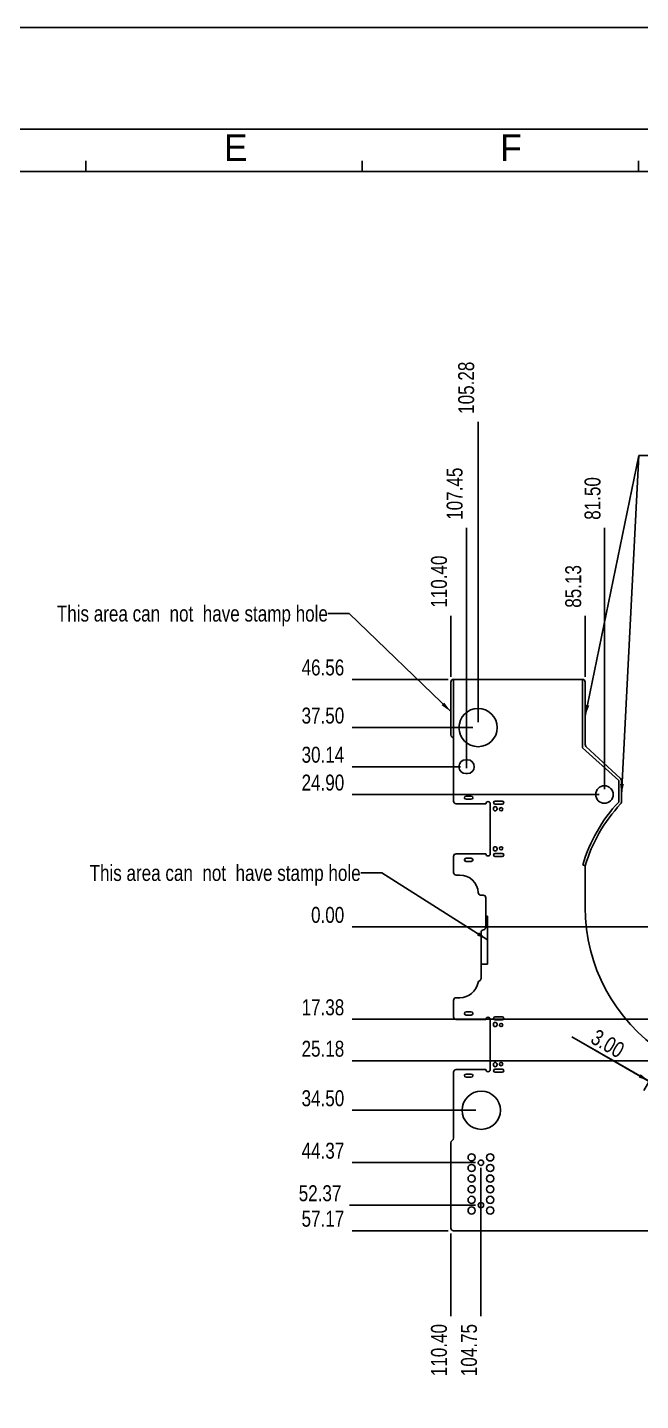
# Model space of a CAD drawing. Header units: millimetres. Extents: x 0 to 841, y 0 to 594.
# Drawn here: x 222.9 to 338.3, y 335.6 to 594 of the extents above; entities that cross this region are included whole.
import ezdxf

# ---------------------------------------------------------------- set-up
doc = ezdxf.new("R2010")
doc.units = ezdxf.units.MM
doc.header["$LTSCALE"] = 46.255
doc.layers.get('0').update_dxf_attribs({"linetype": 'CONTINUOUS'})
doc.layers.add('ASSEM_MEM', color=7, linetype='CONTINUOUS')
doc.layers.add('DETAIL', color=7, linetype='CONTINUOUS')
doc.styles.get("Standard").update_dxf_attribs({"font": 'txt', "width": 0.8})
doc.styles.add('TEXTSTYLE_2', font='txt')
doc.dimstyles.new('DIMSTYLE_1', dxfattribs={"dimtxt": 3, "dimasz": 2.1, "dimexe": 2, "dimexo": 1, "dimgap": 0.75, "dimtad": 0, "dimtih": 1, "dimtoh": 1, "dimzin": 0, "dimdsep": 46, "dimtxsty": 'STANDARD', "dimblk": '_FILLED', "dimblk1": '_FILLED', "dimblk2": '_FILLED', "dimcen": 0.09, "dimazin": 0, "dimtp": 0.01, "dimtm": 0.01, "dimtfac": 1, "dimtofl": 0, "dimtmove": 0, "dimatfit": 3, "dimldrblk": '_FILLED', "dimfxl": 1, "dimtolj": 1, "dimtzin": 0, "dimarcsym": 0})
doc.dimstyles.new('DIMSTYLE_4', dxfattribs={"dimtxt": 3, "dimasz": 2.1, "dimexe": 2, "dimexo": 1, "dimgap": 0.75, "dimtad": 1, "dimzin": 0, "dimdsep": 46, "dimtxsty": 'STANDARD', "dimblk": '_FILLED', "dimblk1": '_FILLED', "dimblk2": '_FILLED', "dimcen": 0.09, "dimazin": 0, "dimtp": 0.01, "dimtm": 0.01, "dimtfac": 1, "dimtofl": 0, "dimtmove": 0, "dimatfit": 3, "dimldrblk": '_FILLED', "dimfxl": 1, "dimtolj": 1, "dimtzin": 0, "dimarcsym": 0})
doc.dimstyles.get("Standard").update_dxf_attribs({"dimtxt": 3, "dimasz": 2.1, "dimexe": 2, "dimexo": 1, "dimtad": 1, "dimzin": 0, "dimdsep": 46, "dimtxsty": 'STANDARD', "dimblk": '_FILLED', "dimblk1": '_FILLED', "dimblk2": '_FILLED', "dimcen": 0.09, "dimazin": 0, "dimtol": 1, "dimtp": 0.01, "dimtm": 0.01, "dimtfac": 1, "dimtofl": 0, "dimtmove": 0, "dimatfit": 3, "dimldrblk": '_FILLED', "dimfxl": 1, "dimtolj": 1, "dimtzin": 0, "dimarcsym": 0})

# ---------------------------------------------------------------- blocks, each defined once
blk = doc.blocks.new('*D6')
at = {"color": 2, "linetype": 'CONTINUOUS'}
blk.add_line((327.83, 471.83), (327.83, 483.31), dxfattribs=at)
at = {"color": 2, "linetype": 'CONTINUOUS', "insert": (324.08, 484.81), "char_height": 3, "width": 12, "attachment_point": 1, "rotation": 90, "line_spacing_factor": 0.9}
blk.add_mtext('85.13', dxfattribs=at)
blk = doc.blocks.new('_FILLED')
at = {"color": 0, "linetype": 'BYBLOCK'}
blk.add_solid([(0, 0), (-1, 0.17), (-1, -0.17)], dxfattribs=at)
blk = doc.blocks.new('*D7')
at = {"color": 2, "linetype": 'CONTINUOUS'}
blk.add_line((307.68, 463.27), (307.68, 519.8), dxfattribs=at)
at = {"color": 2, "linetype": 'CONTINUOUS', "insert": (303.93, 521.3), "char_height": 3, "width": 14.4, "attachment_point": 1, "rotation": 90, "line_spacing_factor": 0.9}
blk.add_mtext('105.28', dxfattribs=at)
blk = doc.blocks.new('*D8')
at = {"color": 2, "linetype": 'CONTINUOUS'}
blk.add_line((305.51, 454.61), (305.51, 499.86), dxfattribs=at)
at = {"color": 2, "linetype": 'CONTINUOUS', "insert": (301.76, 501.36), "char_height": 3, "width": 14.4, "attachment_point": 1, "rotation": 90, "line_spacing_factor": 0.9}
blk.add_mtext('107.45', dxfattribs=at)
blk = doc.blocks.new('*D9')
at = {"color": 2, "linetype": 'CONTINUOUS'}
blk.add_line((302.56, 471.83), (302.56, 483.31), dxfattribs=at)
at = {"color": 2, "linetype": 'CONTINUOUS', "insert": (298.81, 484.81), "char_height": 3, "width": 14.4, "attachment_point": 1, "rotation": 90, "line_spacing_factor": 0.9}
blk.add_mtext('110.40', dxfattribs=at)
blk = doc.blocks.new('*D10')
at = {"color": 2, "linetype": 'CONTINUOUS'}
blk.add_line((331.46, 450.67), (331.46, 499.86), dxfattribs=at)
at = {"color": 2, "linetype": 'CONTINUOUS', "insert": (327.71, 501.36), "char_height": 3, "width": 12, "attachment_point": 1, "rotation": 90, "line_spacing_factor": 0.9}
blk.add_mtext('81.50', dxfattribs=at)
blk = doc.blocks.new('*D39')
at = {"color": 2, "linetype": 'CONTINUOUS'}
blk.add_line((306.68, 462.27), (283.99, 462.27), dxfattribs=at)
at = {"color": 2, "linetype": 'CONTINUOUS', "insert": (282.49, 466.02), "char_height": 3, "width": 12, "attachment_point": 3, "line_spacing_factor": 0.9}
blk.add_mtext('37.50', dxfattribs=at)
blk = doc.blocks.new('*D40')
at = {"color": 2, "linetype": 'CONTINUOUS'}
blk.add_line((411.96, 424.77), (283.99, 424.77), dxfattribs=at)
at = {"color": 2, "linetype": 'CONTINUOUS', "insert": (282.49, 428.52), "char_height": 3, "width": 9.6, "attachment_point": 3, "line_spacing_factor": 0.9}
blk.add_mtext('0.00', dxfattribs=at)
blk = doc.blocks.new('*D41')
at = {"color": 2, "linetype": 'CONTINUOUS'}
blk.add_line((304.36, 454.91), (283.99, 454.91), dxfattribs=at)
at = {"color": 2, "linetype": 'CONTINUOUS', "insert": (282.49, 458.66), "char_height": 3, "width": 12, "attachment_point": 3, "line_spacing_factor": 0.9}
blk.add_mtext('30.14', dxfattribs=at)
blk = doc.blocks.new('*D42')
at = {"color": 2, "linetype": 'CONTINUOUS'}
blk.add_line((330.46, 449.67), (283.99, 449.67), dxfattribs=at)
at = {"color": 2, "linetype": 'CONTINUOUS', "insert": (282.49, 453.42), "char_height": 3, "width": 12, "attachment_point": 3, "line_spacing_factor": 0.9}
blk.add_mtext('24.90', dxfattribs=at)
blk = doc.blocks.new('*D43')
at = {"color": 2, "linetype": 'CONTINUOUS'}
blk.add_line((307.28, 390.27), (283.99, 390.27), dxfattribs=at)
at = {"color": 2, "linetype": 'CONTINUOUS', "insert": (282.49, 394.02), "char_height": 3, "width": 12, "attachment_point": 3, "line_spacing_factor": 0.9}
blk.add_mtext('34.50', dxfattribs=at)
blk = doc.blocks.new('*D45')
at = {"color": 2, "linetype": 'CONTINUOUS'}
blk.add_line((302.56, 367.1), (302.56, 351.54), dxfattribs=at)
at = {"color": 2, "linetype": 'CONTINUOUS', "insert": (298.81, 350.04), "char_height": 3, "width": 14.4, "attachment_point": 3, "rotation": 90, "line_spacing_factor": 0.9}
blk.add_mtext('110.40', dxfattribs=at)
blk = doc.blocks.new('*D47')
at = {"color": 2, "linetype": 'CONTINUOUS'}
blk.add_line((302.06, 471.33), (283.99, 471.33), dxfattribs=at)
at = {"color": 2, "linetype": 'CONTINUOUS', "insert": (282.49, 475.08), "char_height": 3, "width": 12, "attachment_point": 3, "line_spacing_factor": 0.9}
blk.add_mtext('46.56', dxfattribs=at)
blk = doc.blocks.new('*D48')
at = {"color": 2, "linetype": 'CONTINUOUS'}
blk.add_line((302.06, 367.6), (283.99, 367.6), dxfattribs=at)
at = {"color": 2, "linetype": 'CONTINUOUS', "insert": (282.49, 371.35), "char_height": 3, "width": 12, "attachment_point": 3, "line_spacing_factor": 0.9}
blk.add_mtext('57.17', dxfattribs=at)
blk = doc.blocks.new('*D70')
at = {"color": 2, "linetype": 'CONTINUOUS'}
blk.add_line((308.21, 379.4), (308.21, 351.54), dxfattribs=at)
at = {"color": 2, "linetype": 'CONTINUOUS', "insert": (304.46, 350.04), "char_height": 3, "width": 14.4, "attachment_point": 3, "rotation": 90, "line_spacing_factor": 0.9}
blk.add_mtext('104.75', dxfattribs=at)
blk = doc.blocks.new('*D71')
at = {"color": 2, "linetype": 'CONTINUOUS'}
blk.add_line((307.21, 380.4), (283.99, 380.4), dxfattribs=at)
at = {"color": 2, "linetype": 'CONTINUOUS', "insert": (282.49, 384.15), "char_height": 3, "width": 12, "attachment_point": 3, "line_spacing_factor": 0.9}
blk.add_mtext('44.37', dxfattribs=at)
blk = doc.blocks.new('*D72')
at = {"color": 2, "linetype": 'CONTINUOUS'}
blk.add_line((307.21, 372.4), (283.45, 372.4), dxfattribs=at)
at = {"color": 2, "linetype": 'CONTINUOUS', "insert": (281.95, 376.15), "char_height": 3, "width": 12, "attachment_point": 3, "line_spacing_factor": 0.9}
blk.add_mtext('52.37', dxfattribs=at)
blk = doc.blocks.new('*D79')
at = {"color": 2, "linetype": 'CONTINUOUS'}
for p, q in [((339.9, 395.7), (325.35, 404.1)), ((325.35, 404.1), (341.2, 394.95)), ((342.08, 399.47), (338.9, 393.97)), ((344.68, 397.97), (341.5, 392.47)), ((345.96, 392.2), (341.2, 394.95)), ((342.5, 394.2), (345.96, 392.2))]:
    blk.add_line(p, q, dxfattribs=at)
at = {"color": 2, "linetype": 'CONTINUOUS', "xscale": 2.1, "yscale": 2.1, "zscale": 2.1}
for p, rotation in [((339.9, 395.7), 330), ((342.5, 394.2), 150)]:
    blk.add_blockref('_FILLED', p, dxfattribs=dict(at, rotation=rotation))
at = {"color": 2, "linetype": 'CONTINUOUS', "insert": (335.54, 402.55), "char_height": 3, "width": 9.6, "attachment_point": 3, "rotation": 330, "line_spacing_factor": 0.9}
blk.add_mtext('3.00', dxfattribs=at)
blk = doc.blocks.new('*D81')
at = {"color": 2, "linetype": 'CONTINUOUS'}
blk.add_line((342.88, 399.59), (283.99, 399.59), dxfattribs=at)
at = {"color": 2, "linetype": 'CONTINUOUS', "insert": (282.49, 403.34), "char_height": 3, "width": 12, "attachment_point": 3, "line_spacing_factor": 0.9}
blk.add_mtext('25.18', dxfattribs=at)
blk = doc.blocks.new('*D84')
at = {"color": 2, "linetype": 'CONTINUOUS'}
blk.add_line((384.16, 407.38), (283.99, 407.38), dxfattribs=at)
at = {"color": 2, "linetype": 'CONTINUOUS', "insert": (282.49, 411.13), "char_height": 3, "width": 12, "attachment_point": 3, "line_spacing_factor": 0.9}
blk.add_mtext('17.38', dxfattribs=at)

msp = doc.modelspace()

# ---------------------------------------------------------------- linework, layer by layer
at = {"color": 4, "linetype": 'CONTINUOUS'}
for p, q in [((0, 594), (841, 594)), ((16.342, 574.885), (819.342, 574.885)), ((233.842, 566.885), (233.842, 568.885)), ((285.842, 566.885), (285.842, 568.885)), ((337.842, 566.885), (337.842, 568.885)), ((25.842, 566.885), (809.342, 566.885))]:
    msp.add_line(p, q, dxfattribs=at)
at = {"layer": 'ASSEM_MEM', "color": 4, "linetype": 'CONTINUOUS'}
for p, q in [((302.556, 470.825), (302.556, 460.925)), ((303.056, 460.059), (303.056, 471.325)), ((327.326, 471.325), (327.326, 458.425)), ((327.826, 470.825), (327.826, 459.093)), ((327.326, 458.425), (334.146, 452.326)), ((334.486, 452.693), (327.986, 458.727)), ((334.146, 452.326), (334.146, 448.242)), ((334.646, 448.242), (334.646, 452.326)), ((327.846, 436.258), (327.372, 436.42)), ((309.126, 424.725), (309.126, 426.765)), ((309.126, 426.765), (309.426, 426.765)), ((309.426, 426.765), (309.426, 417.765)), ((308.226, 417.765), (308.226, 423.73)), ((309.426, 417.765), (308.226, 417.765))]:
    msp.add_line(p, q, dxfattribs=at)
at = {"layer": 'ASSEM_MEM', "color": 7, "linetype": 'CONTINUOUS'}
for p, q in [((303.056, 471.325), (327.326, 471.325)), ((303.056, 448.445), (303.056, 460.059)), ((305.656, 456.205), (305.356, 456.205)), ((305.356, 453.605), (305.656, 453.605)), ((303.556, 447.945), (309.156, 447.945)), ((305.406, 449.375), (306.406, 449.375)), ((306.406, 448.775), (305.406, 448.775)), ((309.956, 447.945), (309.956, 438.505)), ((310.556, 446.95), (310.556, 447.05)), ((310.906, 448.45), (312.206, 448.45)), ((312.206, 447.85), (310.906, 447.85)), ((311.256, 447.05), (311.256, 446.95)), ((310.556, 439.4), (310.556, 439.5)), ((311.256, 439.5), (311.256, 439.4)), ((303.056, 435.025), (303.056, 438.005)), ((309.156, 438.505), (303.556, 438.505)), ((305.406, 437.675), (306.406, 437.675)), ((306.406, 437.075), (305.406, 437.075)), ((310.906, 438.6), (312.206, 438.6)), ((312.206, 438), (310.906, 438)), ((303.556, 434.525), (304.221, 434.525)), ((327.826, 436.118), (327.826, 428.425)), ((308.626, 430.725), (308.216, 430.725)), ((309.126, 426.765), (309.126, 430.225)), ((308.226, 415.07), (308.226, 417.765)), ((303.056, 407.845), (303.056, 410.925)), ((303.556, 411.425), (304.221, 411.425)), ((305.406, 408.775), (306.406, 408.775)), ((303.556, 407.345), (309.156, 407.345)), ((306.406, 408.175), (305.406, 408.175)), ((309.956, 407.345), (309.956, 397.905)), ((310.556, 406.35), (310.556, 406.45)), ((310.906, 407.85), (312.206, 407.85)), ((312.206, 407.25), (310.906, 407.25)), ((311.256, 406.45), (311.256, 406.35)), ((309.156, 397.905), (303.556, 397.905)), ((310.556, 398.8), (310.556, 398.9)), ((310.906, 398), (312.206, 398)), ((311.256, 398.9), (311.256, 398.8)), ((303.056, 384.991), (303.056, 397.405)), ((305.406, 397.075), (306.406, 397.075)), ((306.406, 396.475), (305.406, 396.475)), ((312.206, 397.4), (310.906, 397.4)), ((302.556, 384.125), (302.556, 368.095)), ((303.056, 367.595), (386.306, 367.595))]:
    msp.add_line(p, q, dxfattribs=at)
for centre, radius in [((307.676, 462.265), 3.6), ((331.456, 449.665), 1.65), ((312.006, 446.9), 0.3), ((312.006, 439.55), 0.3), ((312.006, 406.3), 0.3), ((312.006, 398.95), 0.3), ((308.276, 390.265), 3.6), ((306.456, 381.395), 0.675), ((306.456, 379.395), 0.675), ((308.206, 380.395), 0.5), ((309.956, 381.395), 0.675), ((309.956, 379.395), 0.675), ((306.456, 377.395), 0.675), ((309.956, 377.395), 0.675), ((306.456, 375.395), 0.675), ((309.956, 375.395), 0.675), ((306.456, 373.395), 0.675), ((306.456, 371.395), 0.675), ((308.206, 372.395), 0.5), ((309.956, 373.395), 0.675), ((309.956, 371.395), 0.675)]:
    msp.add_circle(centre, radius, dxfattribs=at)
at = {"layer": 'ASSEM_MEM', "color": 4, "linetype": 'CONTINUOUS'}
for centre, radius, start, end in [((303.056, 470.825), 0.5, 90, 180), ((327.326, 470.825), 0.5, 0, 90), ((303.056, 460.925), 0.5, 180, 240), ((302.556, 460.059), 0.5, 0, 60), ((328.326, 459.093), 0.5, 180, 227.13), ((334.146, 452.326), 0.5, 0, 47.13), ((355.396, 428.215), 29.2, 136.69724, 163.68202), ((355.396, 428.215), 28.7, 136.69724, 163.72529), ((334.146, 448.242), 0.5, 316.69724, 360), ((308.726, 423.73), 0.5, 95.73917, 180), ((308.626, 424.725), 0.5, 275.73917, 360)]:
    msp.add_arc(centre, radius, start, end, dxfattribs=at)
at = {"layer": 'ASSEM_MEM', "color": 7, "linetype": 'CONTINUOUS'}
for centre, radius, start, end in [((305.356, 454.905), 1.3, 90, 270), ((305.656, 454.905), 1.3, 270, 90), ((303.556, 448.445), 0.5, 180, 270), ((305.406, 449.075), 0.3, 90, 270), ((306.406, 449.075), 0.3, 270, 90), ((309.556, 447.945), 0.4, 0, 180), ((310.906, 447.05), 0.35, 0, 180), ((310.906, 448.15), 0.3, 90, 270), ((312.206, 448.15), 0.3, 270, 90), ((310.906, 446.95), 0.35, 180, 360), ((310.906, 439.5), 0.35, 0, 180), ((310.906, 439.4), 0.35, 180, 360), ((303.556, 438.005), 0.5, 90, 180), ((305.406, 437.375), 0.3, 90, 270), ((306.406, 437.375), 0.3, 270, 90), ((309.556, 438.505), 0.4, 180, 360), ((310.906, 438.3), 0.3, 90, 270), ((312.206, 438.3), 0.3, 270, 90), ((303.556, 435.025), 0.5, 180, 270), ((304.221, 431.025), 3.5, 2.94794, 90), ((328.326, 436.118), 0.5, 163.72529, 180), ((308.216, 431.225), 0.5, 182.29244, 270), ((308.626, 430.225), 0.5, 0, 90), ((360.526, 428.425), 32.7, 180, 236.54636), ((304.221, 414.925), 3.5, 270, 349.82625), ((308.145, 414.162), 0.5, 114.64798, 163.14508), ((307.726, 415.07), 0.5, 294.83459, 360), ((303.556, 410.925), 0.5, 90, 180), ((305.406, 408.475), 0.3, 90, 270), ((306.406, 408.475), 0.3, 270, 90), ((303.556, 407.845), 0.5, 180, 270), ((309.556, 407.345), 0.4, 0, 180), ((310.906, 406.45), 0.35, 0, 180), ((310.906, 406.35), 0.35, 180, 360), ((310.906, 407.55), 0.3, 90, 270), ((312.206, 407.55), 0.3, 270, 90), ((303.556, 397.405), 0.5, 90, 180), ((309.556, 397.905), 0.4, 180, 360), ((310.906, 398.9), 0.35, 0, 180), ((310.906, 398.8), 0.35, 180, 360), ((310.906, 397.7), 0.3, 90, 270), ((312.206, 397.7), 0.3, 270, 90), ((305.406, 396.775), 0.3, 90, 270), ((306.406, 396.775), 0.3, 270, 90), ((302.556, 384.991), 0.5, 300, 360), ((303.056, 384.125), 0.5, 120, 180), ((303.056, 368.095), 0.5, 180, 270)]:
    msp.add_arc(centre, radius, start, end, dxfattribs=at)

# ---------------------------------------------------------------- texts
at = {"color": 2, "linetype": 'CONTINUOUS', "char_height": 5, "width": 5, "attachment_point": 1, "line_spacing_factor": 0.9, "style": 'TEXTSTYLE_2'}
for s, insert in [('E', (259.842, 573.885)), ('F', (311.842, 573.885))]:
    msp.add_mtext(s, dxfattribs=dict(at, insert=insert))
at = {"layer": 'DETAIL', "color": 2, "linetype": 'CONTINUOUS', "char_height": 3, "width": 84, "attachment_point": 3, "line_spacing_factor": 0.9}
for insert in [(279.412, 485.216), (285.58, 436.408)]:
    msp.add_mtext('This area can  not  have stamp hole', dxfattribs=dict(at, insert=insert))

# ---------------------------------------------------------------- dimensions: what is measured, and where the dimension line sits
at = {"color": 2, "linetype": 'CONTINUOUS'}
for feature_location, offset, dtype, origin, picture, middle in [((307.676, 463.265), (0, 56.538), 1, (412.956, 462.265), '*D7', (305.426, 528.878)), ((305.506, 454.605), (0, 45.258), 1, (412.956, 453.605), '*D8', (303.256, 508.938)), ((331.456, 450.665), (0, 49.198), 1, (412.956, 449.665), '*D10', (329.206, 507.288)), ((302.556, 471.825), (0, 11.488), 1, (412.956, 470.825), '*D9', (300.306, 492.314)), ((327.826, 471.825), (0, 11.488), 1, (412.956, 470.825), '*D6', (325.576, 490.814)), ((302.056, 471.325), (-18.068, 0), 0, (303.056, 424.765), '*D47', (276.488, 473.575)), ((306.676, 462.265), (-22.688, 0), 0, (412.956, 424.765), '*D39', (276.488, 464.515)), ((304.356, 454.905), (-20.368, 0), 0, (305.356, 424.765), '*D41', (276.563, 457.155)), ((330.456, 449.665), (-46.468, 0), 0, (331.456, 424.765), '*D42', (276.488, 451.915)), ((411.956084703, 424.765341494), (-127.96760379, 0), 0, (412.956084703, 424.765341494), '*D40', (277.688483124, 427.015345642)), ((307.206, 372.395), (-23.756, 0), 0, (308.206, 424.765), '*D72', (275.951, 374.645)), ((307.276, 390.265), (-23.288, 0), 0, (308.276, 424.765), '*D43', (276.488, 392.515)), ((302.056, 367.595), (-18.068, 0), 0, (303.056, 424.765), '*D48', (276.488, 369.845)), ((307.206, 380.395), (-23.218, 0), 0, (308.206, 424.765), '*D71', (276.488, 382.645)), ((342.876, 399.587), (-58.888, 0), 0, (343.876, 424.765), '*D81', (276.563, 401.837)), ((384.163, 407.383), (-100.175, 0), 0, (385.163, 424.765), '*D84', (276.863, 409.633)), ((308.206, 379.395), (0, -27.855), 1, (412.956, 380.395), '*D70', (305.956, 343.215)), ((302.556, 367.095), (0, -15.555), 1, (412.956, 368.095), '*D45', (300.306, 343.14))]:
    dim = msp.add_ordinate_dim(feature_location=feature_location, offset=offset, dtype=dtype, origin=origin, dimstyle='DIMSTYLE_1', override={"dimtad": 1, "dimtih": 0, "dimtoh": 0}, dxfattribs=at)
    dim.commit()
    dim.dimension.update_dxf_attribs({"geometry": picture, "text_midpoint": middle})
dim = msp.add_linear_dim(base=(342.498, 394.201), p1=(342.577, 400.337), p2=(345.175, 398.837), angle=330, dimstyle='DIMSTYLE_4', dxfattribs=at)
dim.commit()
dim.dimension.update_dxf_attribs({"geometry": '*D79', "text_midpoint": (329.504, 401.703), "dimtype": 160})

# ---------------------------------------------------------------- leaders
at = {"layer": 'DETAIL', "color": 2, "linetype": 'CONTINUOUS'}
for points in [[(327.826, 464.413), (337.962, 513.472), (341.962, 513.472)], [(334.646, 449.541), (337.962, 513.472), (341.962, 513.472)], [(302.556, 465.268), (283.412, 483.716), (279.412, 483.716)], [(309.426, 422.344), (289.58, 434.908), (285.58, 434.908)]]:
    msp.add_leader(points, dimstyle='STANDARD', override={"dimtad": 0}, dxfattribs=at)

doc.saveas('drawing.dxf')
